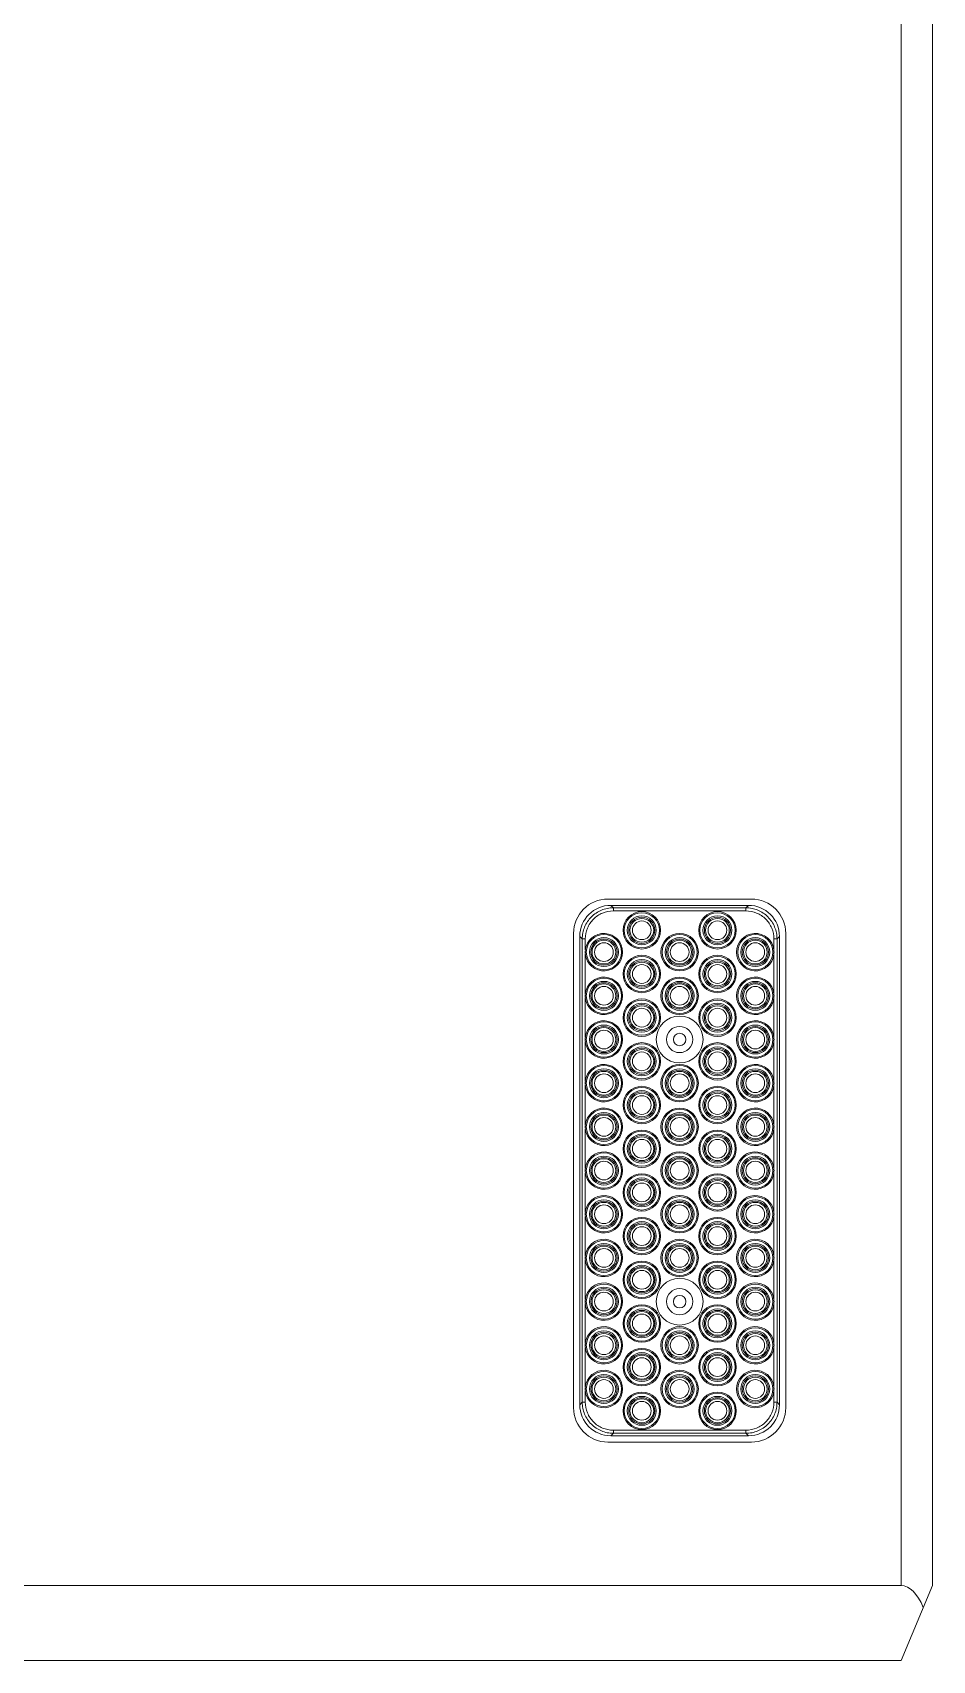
# Model space of a CAD drawing. Header units: millimetres. Extents: x 0 to 4009, y 0 to 2835.
# Drawn here: x 1224.2 to 1368.4, y 1843.5 to 2104.3 of the extents above; entities that cross this region are included whole.
import ezdxf

# ---------------------------------------------------------------- set-up
doc = ezdxf.new("R2010")
doc.units = ezdxf.units.MM
doc.layers.get('0').update_dxf_attribs({"lineweight": 13})

msp = doc.modelspace()

# ---------------------------------------------------------------- linework, layer by layer
for p, q in [((1363.36, 1855.49), (1363.36, 2624.49)), ((1368.36, 1855.49), (1368.36, 2624.49)), ((1316.36, 1965.49), (1339.36, 1965.49)), ((1316.84, 1964.49), (1338.88, 1964.49)), ((1317.24, 1964.09), (1316.84, 1964.49)), ((1338.88, 1964.49), (1338.48, 1964.09)), ((1317.24, 1964.09), (1338.48, 1964.09)), ((1317.24, 1964.09), (1317.24, 1963.6)), ((1338.48, 1963.6), (1317.24, 1963.6)), ((1338.48, 1963.6), (1338.48, 1964.09)), ((1310.86, 1883.99), (1310.86, 1959.99)), ((1311.86, 1959.51), (1312.26, 1959.11)), ((1311.86, 1884.47), (1311.86, 1959.51)), ((1312.75, 1959.11), (1312.26, 1959.11)), ((1312.26, 1884.87), (1312.26, 1959.11)), ((1312.75, 1959.11), (1312.75, 1957.34)), ((1343.46, 1959.11), (1342.96, 1959.11)), ((1342.96, 1957.34), (1342.96, 1959.11)), ((1343.46, 1959.11), (1343.86, 1959.51)), ((1343.46, 1959.11), (1343.46, 1884.87)), ((1343.86, 1959.51), (1343.86, 1884.47)), ((1344.86, 1959.99), (1344.86, 1883.99)), ((1312.75, 1956.65), (1312.75, 1950.34)), ((1342.96, 1950.34), (1342.96, 1956.65)), ((1312.75, 1949.65), (1312.75, 1943.34)), ((1342.96, 1943.34), (1342.96, 1949.65)), ((1312.75, 1942.65), (1312.75, 1936.34)), ((1342.96, 1936.34), (1342.96, 1942.65)), ((1312.75, 1935.65), (1312.75, 1929.34)), ((1342.96, 1929.34), (1342.96, 1935.65)), ((1312.75, 1928.65), (1312.75, 1922.34)), ((1342.96, 1922.34), (1342.96, 1928.65)), ((1312.75, 1921.65), (1312.75, 1915.34)), ((1342.96, 1915.34), (1342.96, 1921.65)), ((1312.75, 1914.65), (1312.75, 1908.34)), ((1342.96, 1908.34), (1342.96, 1914.65)), ((1312.75, 1907.65), (1312.75, 1901.34)), ((1342.96, 1901.34), (1342.96, 1907.65)), ((1312.75, 1900.65), (1312.75, 1894.34)), ((1342.96, 1894.34), (1342.96, 1900.65)), ((1312.75, 1893.65), (1312.75, 1887.34)), ((1342.96, 1887.34), (1342.96, 1893.65)), ((1312.75, 1886.65), (1312.75, 1884.87)), ((1342.96, 1884.87), (1342.96, 1886.65)), ((1312.26, 1884.87), (1311.86, 1884.47)), ((1312.26, 1884.87), (1312.75, 1884.87)), ((1342.96, 1884.87), (1343.46, 1884.87)), ((1343.86, 1884.47), (1343.46, 1884.87)), ((1339.36, 1878.49), (1316.36, 1878.49)), ((1316.84, 1879.49), (1317.24, 1879.89)), ((1338.88, 1879.49), (1316.84, 1879.49)), ((1317.24, 1880.39), (1338.48, 1880.39)), ((1317.24, 1880.39), (1317.24, 1879.89)), ((1338.48, 1879.89), (1317.24, 1879.89)), ((1338.48, 1879.89), (1338.48, 1880.39)), ((1338.48, 1879.89), (1338.88, 1879.49)), ((1363.36, 1855.49), (861.36, 1855.49)), ((1363.36, 1843.49), (1368.36, 1855.49)), ((861.36, 1843.49), (1363.36, 1843.49))]:
    msp.add_line(p, q)
for centre, radius in [((1321.8, 1960.49), 3), ((1321.8, 1960.49), 2.82), ((1321.8, 1960.49), 2.32), ((1321.8, 1960.49), 2.1), ((1321.8, 1960.49), 1.9), ((1321.8, 1960.49), 1.5), ((1333.92, 1960.49), 3), ((1333.92, 1960.49), 2.82), ((1333.92, 1960.49), 2.32), ((1333.92, 1960.49), 2.1), ((1333.92, 1960.49), 1.9), ((1333.92, 1960.49), 1.5), ((1315.73, 1956.99), 2.82), ((1315.73, 1956.99), 2.32), ((1315.73, 1956.99), 2.1), ((1327.86, 1956.99), 3), ((1327.86, 1956.99), 2.82), ((1327.86, 1956.99), 2.32), ((1327.86, 1956.99), 2.1), ((1339.98, 1956.99), 2.82), ((1339.98, 1956.99), 2.32), ((1339.98, 1956.99), 2.1), ((1315.73, 1956.99), 1.9), ((1315.73, 1956.99), 1.5), ((1321.8, 1953.49), 3), ((1327.86, 1956.99), 1.9), ((1327.86, 1956.99), 1.5), ((1333.92, 1953.49), 3), ((1339.98, 1956.99), 1.9), ((1339.98, 1956.99), 1.5), ((1321.8, 1953.49), 2.82), ((1321.8, 1953.49), 2.32), ((1321.8, 1953.49), 2.1), ((1321.8, 1953.49), 1.9), ((1321.8, 1953.49), 1.5), ((1333.92, 1953.49), 2.82), ((1333.92, 1953.49), 2.32), ((1333.92, 1953.49), 2.1), ((1333.92, 1953.49), 1.9), ((1333.92, 1953.49), 1.5), ((1315.73, 1949.99), 2.82), ((1315.73, 1949.99), 2.32), ((1315.73, 1949.99), 2.1), ((1315.73, 1949.99), 1.9), ((1315.73, 1949.99), 1.5), ((1327.86, 1949.99), 3), ((1327.86, 1949.99), 2.82), ((1327.86, 1949.99), 2.32), ((1327.86, 1949.99), 2.1), ((1327.86, 1949.99), 1.9), ((1327.86, 1949.99), 1.5), ((1339.98, 1949.99), 2.82), ((1339.98, 1949.99), 2.32), ((1339.98, 1949.99), 2.1), ((1339.98, 1949.99), 1.9), ((1339.98, 1949.99), 1.5), ((1321.8, 1946.49), 3), ((1321.8, 1946.49), 2.82), ((1321.8, 1946.49), 2.32), ((1321.8, 1946.49), 2.1), ((1333.92, 1946.49), 3), ((1333.92, 1946.49), 2.82), ((1333.92, 1946.49), 2.32), ((1333.92, 1946.49), 2.1), ((1321.8, 1946.49), 1.9), ((1321.8, 1946.49), 1.5), ((1327.86, 1942.99), 3.75), ((1333.92, 1946.49), 1.9), ((1333.92, 1946.49), 1.5), ((1315.73, 1942.99), 2.82), ((1315.73, 1942.99), 2.32), ((1315.73, 1942.99), 2.1), ((1315.73, 1942.99), 1.9), ((1315.73, 1942.99), 1.5), ((1327.86, 1942.99), 2.1), ((1327.86, 1942.99), 1), ((1339.98, 1942.99), 2.82), ((1339.98, 1942.99), 2.32), ((1339.98, 1942.99), 2.1), ((1339.98, 1942.99), 1.9), ((1339.98, 1942.99), 1.5), ((1321.8, 1939.49), 3), ((1321.8, 1939.49), 2.82), ((1321.8, 1939.49), 2.32), ((1321.8, 1939.49), 2.1), ((1321.8, 1939.49), 1.9), ((1321.8, 1939.49), 1.5), ((1333.92, 1939.49), 3), ((1333.92, 1939.49), 2.82), ((1333.92, 1939.49), 2.32), ((1333.92, 1939.49), 2.1), ((1333.92, 1939.49), 1.9), ((1333.92, 1939.49), 1.5), ((1315.73, 1935.99), 2.82), ((1315.73, 1935.99), 2.32), ((1327.86, 1935.99), 3), ((1327.86, 1935.99), 2.82), ((1327.86, 1935.99), 2.32), ((1339.98, 1935.99), 2.82), ((1339.98, 1935.99), 2.32), ((1315.73, 1935.99), 2.1), ((1315.73, 1935.99), 1.9), ((1315.73, 1935.99), 1.5), ((1327.86, 1935.99), 2.1), ((1327.86, 1935.99), 1.9), ((1327.86, 1935.99), 1.5), ((1339.98, 1935.99), 2.1), ((1339.98, 1935.99), 1.9), ((1339.98, 1935.99), 1.5), ((1321.8, 1932.49), 3), ((1321.8, 1932.49), 2.82), ((1321.8, 1932.49), 2.32), ((1321.8, 1932.49), 2.1), ((1321.8, 1932.49), 1.9), ((1321.8, 1932.49), 1.5), ((1333.92, 1932.49), 3), ((1333.92, 1932.49), 2.82), ((1333.92, 1932.49), 2.32), ((1333.92, 1932.49), 2.1), ((1333.92, 1932.49), 1.9), ((1333.92, 1932.49), 1.5), ((1315.73, 1928.99), 2.82), ((1315.73, 1928.99), 2.32), ((1315.73, 1928.99), 2.1), ((1315.73, 1928.99), 1.9), ((1315.73, 1928.99), 1.5), ((1327.86, 1928.99), 3), ((1327.86, 1928.99), 2.82), ((1327.86, 1928.99), 2.32), ((1327.86, 1928.99), 2.1), ((1327.86, 1928.99), 1.9), ((1327.86, 1928.99), 1.5), ((1339.98, 1928.99), 2.82), ((1339.98, 1928.99), 2.32), ((1339.98, 1928.99), 2.1), ((1339.98, 1928.99), 1.9), ((1339.98, 1928.99), 1.5), ((1321.8, 1925.49), 3), ((1321.8, 1925.49), 2.82), ((1321.8, 1925.49), 2.32), ((1333.92, 1925.49), 3), ((1333.92, 1925.49), 2.82), ((1333.92, 1925.49), 2.32), ((1321.8, 1925.49), 2.1), ((1321.8, 1925.49), 1.9), ((1321.8, 1925.49), 1.5), ((1333.92, 1925.49), 2.1), ((1333.92, 1925.49), 1.9), ((1333.92, 1925.49), 1.5), ((1315.73, 1921.99), 2.82), ((1315.73, 1921.99), 2.32), ((1315.73, 1921.99), 2.1), ((1315.73, 1921.99), 1.9), ((1315.73, 1921.99), 1.5), ((1327.86, 1921.99), 3), ((1327.86, 1921.99), 2.82), ((1327.86, 1921.99), 2.32), ((1327.86, 1921.99), 2.1), ((1327.86, 1921.99), 1.9), ((1327.86, 1921.99), 1.5), ((1339.98, 1921.99), 2.82), ((1339.98, 1921.99), 2.32), ((1339.98, 1921.99), 2.1), ((1339.98, 1921.99), 1.9), ((1339.98, 1921.99), 1.5), ((1321.8, 1918.49), 3), ((1321.8, 1918.49), 2.82), ((1321.8, 1918.49), 2.32), ((1321.8, 1918.49), 2.1), ((1321.8, 1918.49), 1.9), ((1321.8, 1918.49), 1.5), ((1333.92, 1918.49), 3), ((1333.92, 1918.49), 2.82), ((1333.92, 1918.49), 2.32), ((1333.92, 1918.49), 2.1), ((1333.92, 1918.49), 1.9), ((1333.92, 1918.49), 1.5), ((1315.73, 1914.99), 2.82), ((1315.73, 1914.99), 2.32), ((1327.86, 1914.99), 3), ((1327.86, 1914.99), 2.82), ((1327.86, 1914.99), 2.32), ((1339.98, 1914.99), 2.82), ((1339.98, 1914.99), 2.32), ((1315.73, 1914.99), 2.1), ((1315.73, 1914.99), 1.9), ((1315.73, 1914.99), 1.5), ((1327.86, 1914.99), 2.1), ((1327.86, 1914.99), 1.9), ((1327.86, 1914.99), 1.5), ((1339.98, 1914.99), 2.1), ((1339.98, 1914.99), 1.9), ((1339.98, 1914.99), 1.5), ((1321.8, 1911.49), 3), ((1321.8, 1911.49), 2.82), ((1321.8, 1911.49), 2.32), ((1321.8, 1911.49), 2.1), ((1321.8, 1911.49), 1.9), ((1321.8, 1911.49), 1.5), ((1333.92, 1911.49), 3), ((1333.92, 1911.49), 2.82), ((1333.92, 1911.49), 2.32), ((1333.92, 1911.49), 2.1), ((1333.92, 1911.49), 1.9), ((1333.92, 1911.49), 1.5), ((1315.73, 1907.99), 2.82), ((1315.73, 1907.99), 2.32), ((1315.73, 1907.99), 2.1), ((1315.73, 1907.99), 1.9), ((1315.73, 1907.99), 1.5), ((1327.86, 1907.99), 3), ((1327.86, 1907.99), 2.82), ((1327.86, 1907.99), 2.32), ((1327.86, 1907.99), 2.1), ((1327.86, 1907.99), 1.9), ((1327.86, 1907.99), 1.5), ((1339.98, 1907.99), 2.82), ((1339.98, 1907.99), 2.32), ((1339.98, 1907.99), 2.1), ((1339.98, 1907.99), 1.9), ((1339.98, 1907.99), 1.5), ((1321.8, 1904.49), 3), ((1321.8, 1904.49), 2.82), ((1333.92, 1904.49), 3), ((1333.92, 1904.49), 2.82), ((1321.8, 1904.49), 2.32), ((1321.8, 1904.49), 2.1), ((1321.8, 1904.49), 1.9), ((1321.8, 1904.49), 1.5), ((1327.86, 1900.99), 3.75), ((1333.92, 1904.49), 2.32), ((1333.92, 1904.49), 2.1), ((1333.92, 1904.49), 1.9), ((1333.92, 1904.49), 1.5), ((1315.73, 1900.99), 2.82), ((1315.73, 1900.99), 2.32), ((1315.73, 1900.99), 2.1), ((1315.73, 1900.99), 1.9), ((1315.73, 1900.99), 1.5), ((1327.86, 1900.99), 2.1), ((1327.86, 1900.99), 1), ((1339.98, 1900.99), 2.82), ((1339.98, 1900.99), 2.32), ((1339.98, 1900.99), 2.1), ((1339.98, 1900.99), 1.9), ((1339.98, 1900.99), 1.5), ((1321.8, 1897.49), 3), ((1321.8, 1897.49), 2.82), ((1321.8, 1897.49), 2.32), ((1321.8, 1897.49), 2.1), ((1321.8, 1897.49), 1.9), ((1333.92, 1897.49), 3), ((1333.92, 1897.49), 2.82), ((1333.92, 1897.49), 2.32), ((1333.92, 1897.49), 2.1), ((1333.92, 1897.49), 1.9), ((1315.73, 1893.99), 2.82), ((1321.8, 1897.49), 1.5), ((1327.86, 1893.99), 3), ((1327.86, 1893.99), 2.82), ((1333.92, 1897.49), 1.5), ((1339.98, 1893.99), 2.82), ((1315.73, 1893.99), 2.32), ((1315.73, 1893.99), 2.1), ((1315.73, 1893.99), 1.9), ((1315.73, 1893.99), 1.5), ((1327.86, 1893.99), 2.32), ((1327.86, 1893.99), 2.1), ((1327.86, 1893.99), 1.9), ((1327.86, 1893.99), 1.5), ((1339.98, 1893.99), 2.32), ((1339.98, 1893.99), 2.1), ((1339.98, 1893.99), 1.9), ((1339.98, 1893.99), 1.5), ((1321.8, 1890.49), 3), ((1321.8, 1890.49), 2.82), ((1321.8, 1890.49), 2.32), ((1321.8, 1890.49), 2.1), ((1321.8, 1890.49), 1.9), ((1321.8, 1890.49), 1.5), ((1333.92, 1890.49), 3), ((1333.92, 1890.49), 2.82), ((1333.92, 1890.49), 2.32), ((1333.92, 1890.49), 2.1), ((1333.92, 1890.49), 1.9), ((1333.92, 1890.49), 1.5), ((1315.73, 1886.99), 2.82), ((1315.73, 1886.99), 2.32), ((1315.73, 1886.99), 2.1), ((1315.73, 1886.99), 1.9), ((1327.86, 1886.99), 3), ((1327.86, 1886.99), 2.82), ((1327.86, 1886.99), 2.32), ((1327.86, 1886.99), 2.1), ((1327.86, 1886.99), 1.9), ((1339.98, 1886.99), 2.82), ((1339.98, 1886.99), 2.32), ((1339.98, 1886.99), 2.1), ((1339.98, 1886.99), 1.9), ((1315.73, 1886.99), 1.5), ((1321.8, 1883.49), 3), ((1321.8, 1883.49), 2.82), ((1327.86, 1886.99), 1.5), ((1333.92, 1883.49), 3), ((1333.92, 1883.49), 2.82), ((1339.98, 1886.99), 1.5), ((1321.8, 1883.49), 2.32), ((1321.8, 1883.49), 2.1), ((1321.8, 1883.49), 1.9), ((1321.8, 1883.49), 1.5), ((1333.92, 1883.49), 2.32), ((1333.92, 1883.49), 2.1), ((1333.92, 1883.49), 1.9), ((1333.92, 1883.49), 1.5)]:
    msp.add_circle(centre, radius)
for centre, radius, start, end in [((1316.36, 1959.99), 5.5, 90, 180), ((1339.36, 1959.99), 5.5, 0, 90), ((1315.73, 1956.99), 3, 186.6138, 173.3862), ((1339.98, 1956.99), 3, 6.6138, 353.3862), ((1315.74, 1956.99), 3, 173.3858, 186.6142), ((1339.98, 1956.99), 3, 353.3858, 6.6142), ((1315.73, 1949.99), 3, 186.6138, 173.3862), ((1339.98, 1949.99), 3, 6.6138, 353.3862), ((1315.74, 1949.99), 3, 173.3858, 186.6142), ((1339.98, 1949.99), 3, 353.3858, 6.6142), ((1315.73, 1942.99), 3, 186.6138, 173.3862), ((1339.98, 1942.99), 3, 6.6138, 353.3862), ((1315.74, 1942.99), 3, 173.3858, 186.6142), ((1339.98, 1942.99), 3, 353.3858, 6.6142), ((1315.73, 1935.99), 3, 186.6138, 173.3862), ((1339.98, 1935.99), 3, 6.6138, 353.3862), ((1315.74, 1935.99), 3, 173.3858, 186.6142), ((1339.98, 1935.99), 3, 353.3858, 6.6142), ((1315.73, 1928.99), 3, 186.6138, 173.3862), ((1339.98, 1928.99), 3, 6.6138, 353.3862), ((1315.74, 1928.99), 3, 173.3858, 186.6142), ((1339.98, 1928.99), 3, 353.3858, 6.6142), ((1315.73, 1921.99), 3, 186.6138, 173.3862), ((1339.98, 1921.99), 3, 6.6138, 353.3862), ((1315.74, 1921.99), 3, 173.3855, 179.9938), ((1315.74, 1921.99), 3, 180.0062, 186.6145), ((1339.98, 1921.99), 3, 0.0062, 6.6145), ((1339.98, 1921.99), 3, 353.3855, 359.9938), ((1315.73, 1914.99), 3, 186.6138, 173.3862), ((1339.98, 1914.99), 3, 6.6138, 353.3862), ((1315.74, 1914.99), 3, 173.3858, 186.6142), ((1339.98, 1914.99), 3, 353.3858, 6.6142), ((1315.73, 1907.99), 3, 186.6138, 173.3862), ((1339.98, 1907.99), 3, 6.6138, 353.3862), ((1315.74, 1907.99), 3, 173.3858, 186.6142), ((1339.98, 1907.99), 3, 353.3858, 6.6142), ((1315.73, 1900.99), 3, 186.6138, 173.3862), ((1339.98, 1900.99), 3, 6.6138, 353.3862), ((1315.74, 1900.99), 3, 173.3858, 186.6142), ((1339.98, 1900.99), 3, 353.3858, 6.6142), ((1315.73, 1893.99), 3, 186.6138, 173.3862), ((1339.98, 1893.99), 3, 6.6138, 353.3862), ((1315.74, 1893.99), 3, 173.3858, 186.6142), ((1339.98, 1893.99), 3, 353.3858, 6.6142), ((1315.73, 1886.99), 3, 186.6138, 173.3862), ((1339.98, 1886.99), 3, 6.6138, 353.3862), ((1315.74, 1886.99), 3, 173.3858, 186.6142), ((1339.98, 1886.99), 3, 353.3858, 6.6142), ((1316.36, 1883.99), 5.5, 180, 270), ((1339.36, 1883.99), 5.5, 270, 0)]:
    msp.add_arc(centre, radius, start, end)
for centre, major_axis, ratio, start_param, end_param in [((1316.88, 1959.47), (-3.56, 3.56), 0.992433, -0.7816, 0.7816), ((1338.84, 1959.47), (-3.56, -3.56), 0.992433, 2.359993, 3.923193), ((1316.88, 1884.51), (3.56, 3.56), 0.992433, 2.359993, 3.923193), ((1338.84, 1884.51), (3.56, -3.56), 0.992433, -0.7816, 0.7816), ((1363.36, 1843.49), (0, 12), 0.416667, -0.785398, 0)]:
    msp.add_ellipse(centre, major_axis=major_axis, ratio=ratio, start_param=start_param, end_param=end_param)
for points, knots in [([(1312.26, 1959.11), (1312.26, 1959.44), (1312.32, 1960.09), (1312.61, 1961.03), (1313.07, 1961.9), (1313.69, 1962.66), (1314.45, 1963.28), (1315.32, 1963.75), (1316.26, 1964.03), (1316.91, 1964.09), (1317.24, 1964.09)], [0, 0, 0, 0, 0.124998, 0.249998, 0.374998, 0.5, 0.625001, 0.750002, 0.875002, 1, 1, 1, 1]), ([(1312.75, 1959.11), (1312.75, 1959.7), (1312.99, 1960.88), (1313.98, 1962.37), (1315.47, 1963.36), (1316.65, 1963.6), (1317.24, 1963.6)], [0, 0, 0, 0, 0.250021, 0.499979, 0.749947, 1, 1, 1, 1]), ([(1343.46, 1959.11), (1343.46, 1959.44), (1343.4, 1960.09), (1343.11, 1961.03), (1342.65, 1961.9), (1342.03, 1962.66), (1341.27, 1963.28), (1340.4, 1963.75), (1339.46, 1964.03), (1338.81, 1964.09), (1338.48, 1964.09)], [0, 0, 0, 0, 0.124999, 0.249999, 0.374999, 0.5, 0.625001, 0.750001, 0.875001, 1, 1, 1, 1]), ([(1338.48, 1963.6), (1339.06, 1963.6), (1340.24, 1963.36), (1341.74, 1962.37), (1342.73, 1960.88), (1342.96, 1959.7), (1342.96, 1959.11)], [0, 0, 0, 0, 0.250053, 0.500021, 0.749979, 1, 1, 1, 1]), ([(1312.26, 1884.87), (1312.26, 1884.54), (1312.32, 1883.89), (1312.61, 1882.95), (1313.07, 1882.08), (1313.69, 1881.32), (1314.45, 1880.7), (1315.32, 1880.24), (1316.26, 1879.95), (1316.91, 1879.89), (1317.24, 1879.89)], [0, 0, 0, 0, 0.124999, 0.249999, 0.374999, 0.5, 0.625001, 0.750001, 0.875001, 1, 1, 1, 1]), ([(1317.24, 1880.39), (1316.65, 1880.39), (1315.47, 1880.62), (1313.98, 1881.62), (1312.99, 1883.11), (1312.75, 1884.29), (1312.75, 1884.87)], [0, 0, 0, 0, 0.250053, 0.500021, 0.749979, 1, 1, 1, 1]), ([(1342.96, 1884.87), (1342.96, 1884.29), (1342.73, 1883.11), (1341.74, 1881.62), (1340.24, 1880.62), (1339.06, 1880.39), (1338.48, 1880.39)], [0, 0, 0, 0, 0.250021, 0.499979, 0.749947, 1, 1, 1, 1]), ([(1343.46, 1884.87), (1343.46, 1884.54), (1343.4, 1883.89), (1343.11, 1882.95), (1342.65, 1882.08), (1342.03, 1881.32), (1341.27, 1880.7), (1340.4, 1880.24), (1339.46, 1879.95), (1338.81, 1879.89), (1338.48, 1879.89)], [0, 0, 0, 0, 0.124998, 0.249998, 0.374998, 0.5, 0.625001, 0.750002, 0.875002, 1, 1, 1, 1])]:
    msp.add_open_spline(points, degree=3, knots=knots)

doc.saveas('drawing.dxf')
